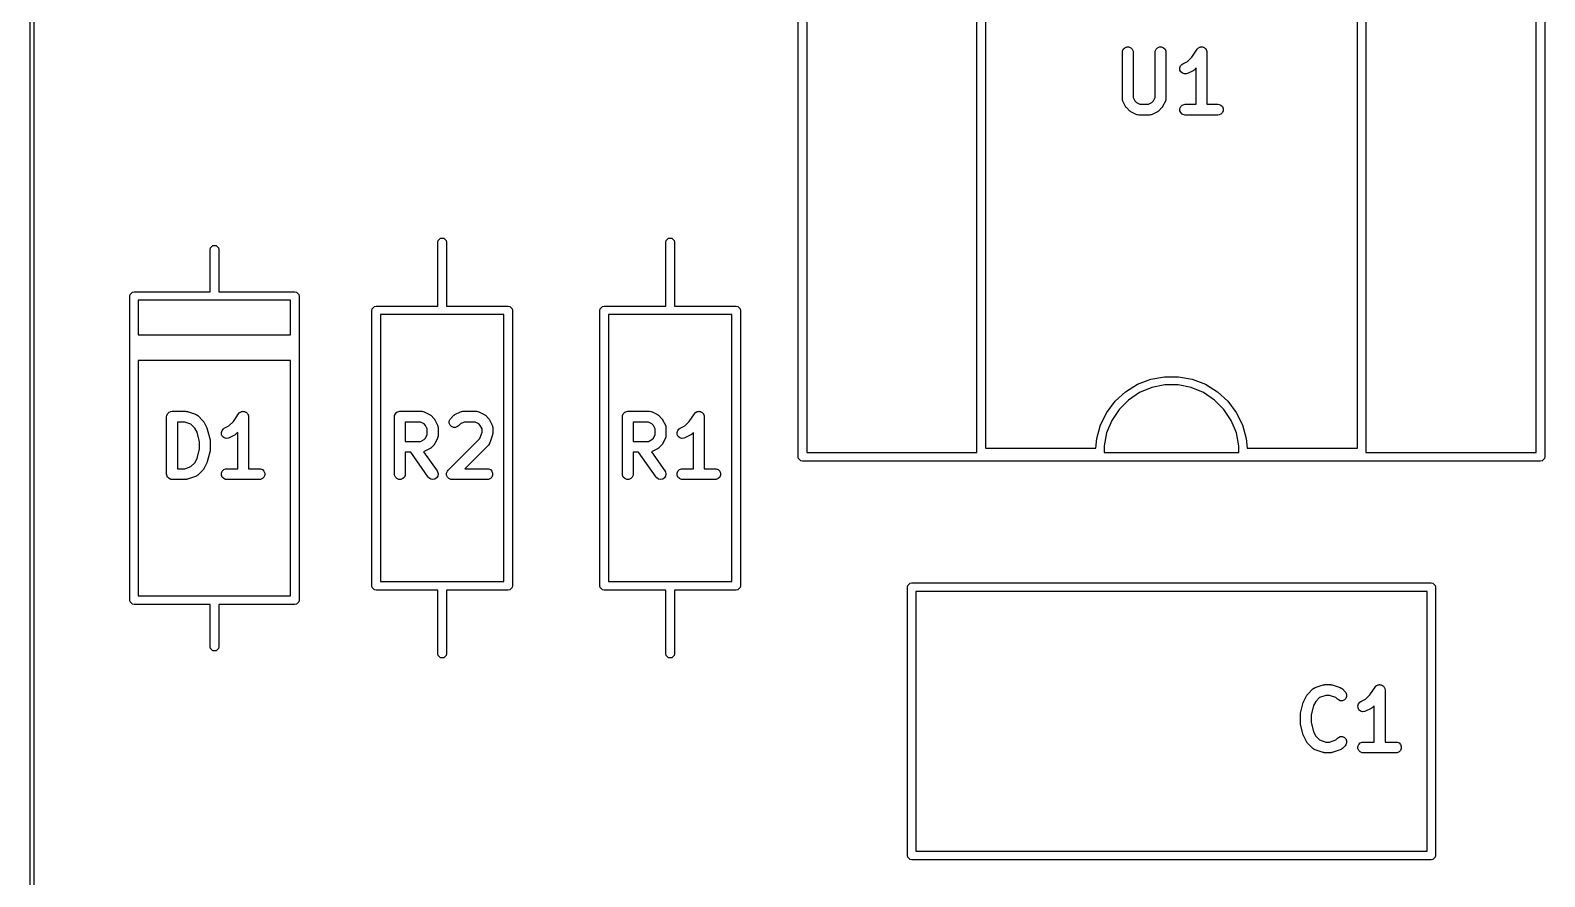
# Model space of a CAD drawing. Extents: x 95.2 to 193.7, y -111.1 to -66.6.
# Drawn here: x 95.22 to 116.32, y -89.8 to -78 of the extents above; entities that cross this region are included whole.
import ezdxf

# ---------------------------------------------------------------- set-up
doc = ezdxf.new("R2010")
doc.units = 0
doc.layers.add('BLACK', color=7, linetype='CONTINUOUS')

msp = doc.modelspace()

# ---------------------------------------------------------------- linework, layer by layer
at = {"layer": 'BLACK', "linetype": 'CONTINUOUS'}
for p, q in [((95.225, -111.125), (95.225, -66.675)), ((95.275, -66.7), (95.275, -111.1)), ((105.925, -83.94), (105.925, -73.54)), ((106.045, -73.6), (106.045, -83.88)), ((108.415, -83.88), (108.415, -73.6)), ((113.835, -73.6), (113.835, -83.88)), ((116.205, -83.88), (116.205, -73.6)), ((116.325, -73.54), (116.325, -83.94)), ((108.535, -73.66), (108.535, -83.82)), ((113.715, -83.82), (113.715, -73.66)), ((110.441917, -78.287663), (110.453116, -78.260627)), ((110.453116, -78.260627), (110.473808, -78.239935)), ((110.473808, -78.239935), (110.500844, -78.228736)), ((110.500844, -78.228736), (110.530108, -78.228736)), ((110.530108, -78.228736), (110.557144, -78.239935)), ((110.557144, -78.239935), (110.577836, -78.260627)), ((110.577836, -78.260627), (110.589035, -78.287663)), ((110.89906, -78.287663), (110.910259, -78.260627)), ((110.910259, -78.260627), (110.930951, -78.239935)), ((110.930951, -78.239935), (110.957987, -78.228736)), ((110.957987, -78.228736), (110.987251, -78.228736)), ((110.987251, -78.228736), (111.014287, -78.239935)), ((111.014287, -78.239935), (111.034979, -78.260627)), ((111.034979, -78.260627), (111.046178, -78.287663)), ((111.40957, -78.3688), (111.481643, -78.260692)), ((111.481643, -78.260692), (111.481677, -78.260649)), ((111.481677, -78.260649), (111.481687, -78.260627)), ((111.481687, -78.260627), (111.481738, -78.260575)), ((111.481738, -78.260575), (111.490959, -78.249317)), ((111.490959, -78.249317), (111.497128, -78.245185)), ((111.497128, -78.245185), (111.502379, -78.239935)), ((111.502379, -78.239935), (111.509168, -78.237122)), ((111.509168, -78.237122), (111.515274, -78.233034)), ((111.515274, -78.233034), (111.522554, -78.231577)), ((111.522554, -78.231577), (111.529415, -78.228736)), ((111.529415, -78.228736), (111.536764, -78.228736)), ((111.536764, -78.228736), (111.543969, -78.227295)), ((111.543969, -78.227295), (111.551253, -78.228736)), ((111.551253, -78.228736), (111.558679, -78.228736)), ((111.558679, -78.228736), (111.565467, -78.231547)), ((111.565467, -78.231547), (111.572676, -78.232974)), ((111.572676, -78.232974), (111.578854, -78.237093)), ((111.578854, -78.237093), (111.585715, -78.239935)), ((111.585715, -78.239935), (111.59091, -78.24513)), ((111.59091, -78.24513), (111.597025, -78.249207)), ((111.597025, -78.249207), (111.601156, -78.255376)), ((111.601156, -78.255376), (111.606407, -78.260627)), ((111.606407, -78.260627), (111.609219, -78.267416)), ((111.609219, -78.267416), (111.613308, -78.273522)), ((111.613308, -78.273522), (111.614764, -78.280802)), ((111.614764, -78.280802), (111.617606, -78.287663)), ((110.440476, -78.302295), (110.441917, -78.287663)), ((110.440476, -78.949914), (110.440476, -78.302295)), ((110.589035, -78.287663), (110.590476, -78.302295)), ((110.590476, -78.302295), (110.590476, -78.932209)), ((110.897619, -78.302295), (110.89906, -78.287663)), ((110.897619, -78.932208), (110.897619, -78.302295)), ((111.046178, -78.287663), (111.047619, -78.302295)), ((111.047619, -78.302295), (111.047619, -78.949914)), ((111.250318, -78.493724), (111.269491, -78.471616)), ((111.269491, -78.471616), (111.281934, -78.463784)), ((111.281934, -78.463784), (111.347238, -78.431131)), ((111.347238, -78.431131), (111.40957, -78.3688)), ((111.617606, -78.287663), (111.619031, -78.302141)), ((111.619031, -78.302141), (111.619047, -78.302217)), ((111.619047, -78.302217), (111.619041, -78.302242)), ((111.619041, -78.302242), (111.619047, -78.302295)), ((111.619047, -78.302295), (111.619047, -79.027295)), ((111.241064, -78.521485), (111.250318, -78.493724)), ((111.243138, -78.550675), (111.241064, -78.521485)), ((111.256225, -78.57685), (111.243138, -78.550675)), ((111.278333, -78.596023), (111.256225, -78.57685)), ((111.306094, -78.605277), (111.278333, -78.596023)), ((111.335284, -78.603203), (111.306094, -78.605277)), ((111.349016, -78.597948), (111.335284, -78.603203)), ((111.425207, -78.559853), (111.349016, -78.597948)), ((111.431506, -78.555888), (111.425207, -78.559853)), ((111.433334, -78.555131), (111.431506, -78.555888)), ((111.43539, -78.553442), (111.433334, -78.555131)), ((111.43765, -78.552021), (111.43539, -78.553442)), ((111.438949, -78.550522), (111.43765, -78.552021)), ((111.444699, -78.545804), (111.438949, -78.550522)), ((111.469047, -78.521455), (111.444699, -78.545804)), ((111.469047, -79.027295), (111.469047, -78.521455)), ((110.441917, -78.964546), (110.440476, -78.949914)), ((110.442948, -78.967035), (110.441917, -78.964546)), ((110.443139, -78.969723), (110.442948, -78.967035)), ((110.448394, -78.983455), (110.443139, -78.969723)), ((110.486489, -79.059645), (110.448394, -78.983455)), ((110.490452, -79.065941), (110.486489, -79.059645)), ((110.49121, -79.067771), (110.490452, -79.065941)), ((110.492899, -79.069829), (110.49121, -79.067771)), ((110.494321, -79.072088), (110.492899, -79.069829)), ((110.495819, -79.073387), (110.494321, -79.072088)), ((110.500537, -79.079136), (110.495819, -79.073387)), ((110.538632, -79.117232), (110.500537, -79.079136)), ((110.544383, -79.121952), (110.538632, -79.117232)), ((110.545682, -79.12345), (110.544383, -79.121952)), ((110.547937, -79.124869), (110.545682, -79.12345)), ((110.549997, -79.12656), (110.547937, -79.124869)), ((110.590476, -78.932209), (110.61521, -78.981677)), ((110.61521, -78.981677), (110.636093, -79.002561)), ((110.636093, -79.002561), (110.685562, -79.027295)), ((110.685562, -79.027295), (110.802533, -79.027295)), ((110.802533, -79.027295), (110.852, -79.002561)), ((110.852, -79.002561), (110.872883, -78.981678)), ((110.872883, -78.981678), (110.897619, -78.932208)), ((110.940152, -79.124872), (110.938096, -79.12656)), ((110.942412, -79.12345), (110.940152, -79.124872)), ((110.943712, -79.12195), (110.942412, -79.12345)), ((110.949462, -79.117232), (110.943712, -79.12195)), ((110.987557, -79.079136), (110.949462, -79.117232)), ((110.992277, -79.073384), (110.987557, -79.079136)), ((110.993772, -79.072088), (110.992277, -79.073384)), ((110.995191, -79.069833), (110.993772, -79.072088)), ((110.996884, -79.067771), (110.995191, -79.069833)), ((110.997642, -79.06594), (110.996884, -79.067771)), ((111.001605, -79.059646), (110.997642, -79.06594)), ((111.0397, -78.983456), (111.001605, -79.059646)), ((111.044955, -78.969724), (111.0397, -78.983456)), ((111.045145, -78.967037), (111.044955, -78.969724)), ((111.046178, -78.964546), (111.045145, -78.967037)), ((111.047619, -78.949914), (111.046178, -78.964546)), ((111.241916, -79.087663), (111.253115, -79.060627)), ((111.241916, -79.116927), (111.241916, -79.087663)), ((111.253115, -79.143963), (111.241916, -79.116927)), ((111.253115, -79.060627), (111.273807, -79.039935)), ((111.273807, -79.039935), (111.300843, -79.028736)), ((111.300843, -79.028736), (111.315475, -79.027295)), ((111.315475, -79.027295), (111.469047, -79.027295)), ((111.619047, -79.027295), (111.772618, -79.027295)), ((111.772618, -79.027295), (111.78725, -79.028736)), ((111.78725, -79.028736), (111.814286, -79.039935)), ((111.814286, -79.039935), (111.834978, -79.060627)), ((111.834978, -79.060627), (111.846177, -79.087663)), ((111.846177, -79.116927), (111.834978, -79.143963)), ((111.846177, -79.087663), (111.846177, -79.116927)), ((110.551827, -79.127318), (110.549997, -79.12656)), ((110.558125, -79.131282), (110.551827, -79.127318)), ((110.634316, -79.169377), (110.558125, -79.131282)), ((110.648048, -79.174632), (110.634316, -79.169377)), ((110.650735, -79.174822), (110.648048, -79.174632)), ((110.653225, -79.175854), (110.650735, -79.174822)), ((110.667857, -79.177295), (110.653225, -79.175854)), ((110.820238, -79.177295), (110.667857, -79.177295)), ((110.83487, -79.175854), (110.820238, -79.177295)), ((110.837359, -79.174822), (110.83487, -79.175854)), ((110.840047, -79.174632), (110.837359, -79.174822)), ((110.853779, -79.169377), (110.840047, -79.174632)), ((110.929969, -79.131282), (110.853779, -79.169377)), ((110.936268, -79.127317), (110.929969, -79.131282)), ((110.938096, -79.12656), (110.936268, -79.127317)), ((111.273807, -79.164655), (111.253115, -79.143963)), ((111.300843, -79.175854), (111.273807, -79.164655)), ((111.315475, -79.177295), (111.300843, -79.175854)), ((111.772618, -79.177295), (111.315475, -79.177295)), ((111.78725, -79.175854), (111.772618, -79.177295)), ((111.814286, -79.164655), (111.78725, -79.175854)), ((111.834978, -79.143963), (111.814286, -79.164655)), ((97.734567, -81.027039), (97.767039, -80.994567)), ((97.767039, -80.994567), (97.812961, -80.994567)), ((97.812961, -80.994567), (97.845433, -81.027039)), ((100.905, -80.95), (100.909567, -80.927039)), ((100.905, -81.84), (100.905, -80.95)), ((100.909567, -80.927039), (100.942039, -80.894567)), ((100.942039, -80.894567), (100.987961, -80.894567)), ((100.987961, -80.894567), (101.020433, -80.927039)), ((101.020433, -80.927039), (101.025, -80.95)), ((101.025, -80.95), (101.025, -81.84)), ((104.08, -80.95), (104.084567, -80.927039)), ((104.08, -81.84), (104.08, -80.95)), ((104.084567, -80.927039), (104.117039, -80.894567)), ((104.117039, -80.894567), (104.162961, -80.894567)), ((104.162961, -80.894567), (104.195433, -80.927039)), ((104.195433, -80.927039), (104.2, -80.95)), ((104.2, -80.95), (104.2, -81.84)), ((97.73, -81.05), (97.734567, -81.027039)), ((97.73, -81.64), (97.73, -81.05)), ((97.845433, -81.027039), (97.85, -81.05)), ((97.85, -81.05), (97.85, -81.64)), ((96.614567, -81.677039), (96.647039, -81.644567)), ((96.647039, -81.644567), (96.67, -81.64)), ((96.67, -81.64), (97.73, -81.64)), ((97.85, -81.64), (98.91, -81.64)), ((98.91, -81.64), (98.932961, -81.644567)), ((98.932961, -81.644567), (98.965433, -81.677039)), ((96.61, -81.7), (96.614567, -81.677039)), ((96.61, -85.94), (96.61, -81.7)), ((96.73, -81.76), (96.73, -82.24)), ((98.85, -81.76), (96.73, -81.76)), ((98.85, -82.24), (98.85, -81.76)), ((98.965433, -81.677039), (98.97, -81.7)), ((98.97, -81.7), (98.97, -85.94)), ((99.989567, -81.877039), (100.022039, -81.844567)), ((100.022039, -81.844567), (100.045, -81.84)), ((100.045, -81.84), (100.905, -81.84)), ((101.025, -81.84), (101.885, -81.84)), ((101.885, -81.84), (101.907961, -81.844567)), ((101.907961, -81.844567), (101.940433, -81.877039)), ((103.164567, -81.877039), (103.197039, -81.844567)), ((103.197039, -81.844567), (103.22, -81.84)), ((103.22, -81.84), (104.08, -81.84)), ((104.2, -81.84), (105.06, -81.84)), ((105.06, -81.84), (105.082961, -81.844567)), ((105.082961, -81.844567), (105.115433, -81.877039)), ((99.985, -81.9), (99.989567, -81.877039)), ((99.985, -85.74), (99.985, -81.9)), ((100.105, -81.96), (100.105, -85.68)), ((101.825, -81.96), (100.105, -81.96)), ((101.825, -85.68), (101.825, -81.96)), ((101.940433, -81.877039), (101.945, -81.9)), ((101.945, -81.9), (101.945, -85.74)), ((103.16, -81.9), (103.164567, -81.877039)), ((103.16, -85.74), (103.16, -81.9)), ((103.28, -81.96), (103.28, -85.68)), ((105, -81.96), (103.28, -81.96)), ((105, -85.68), (105, -81.96)), ((105.115433, -81.877039), (105.12, -81.9)), ((105.12, -81.9), (105.12, -85.74)), ((96.73, -82.24), (98.85, -82.24)), ((96.73, -82.6), (96.73, -85.88)), ((98.85, -82.6), (96.73, -82.6)), ((98.85, -85.88), (98.85, -82.6)), ((110.652517, -82.931127), (110.834917, -82.860465)), ((110.834917, -82.860465), (111.027196, -82.824522)), ((111.027196, -82.824522), (111.222804, -82.824522)), ((111.222804, -82.824522), (111.415083, -82.860465)), ((111.415083, -82.860465), (111.597483, -82.931127)), ((110.341651, -83.165883), (110.486207, -83.034102)), ((110.486207, -83.034102), (110.652517, -82.931127)), ((110.679743, -83.046983), (110.525785, -83.149855)), ((110.850812, -82.976124), (110.679743, -83.046983)), ((111.032418, -82.94), (110.850812, -82.976124)), ((111.217582, -82.94), (111.032418, -82.94)), ((111.399188, -82.976124), (111.217582, -82.94)), ((111.570257, -83.046983), (111.399188, -82.976124)), ((111.724215, -83.149855), (111.570257, -83.046983)), ((111.597483, -82.931127), (111.763793, -83.034102)), ((111.763793, -83.034102), (111.908349, -83.165883)), ((97.125965, -83.367663), (97.137164, -83.340627)), ((97.137164, -83.340627), (97.157856, -83.319935)), ((97.157856, -83.319935), (97.184892, -83.308736)), ((97.184892, -83.308736), (97.199524, -83.307295)), ((97.199524, -83.307295), (97.39, -83.307295)), ((97.39, -83.307295), (97.397405, -83.308024)), ((97.397405, -83.308024), (97.39938, -83.307884)), ((97.39938, -83.307884), (97.401977, -83.308474)), ((97.401977, -83.308474), (97.404632, -83.308736)), ((97.404632, -83.308736), (97.406463, -83.309494)), ((97.406463, -83.309494), (97.413717, -83.311144)), ((97.413717, -83.311144), (97.528003, -83.349239)), ((98.055523, -83.4488), (98.127596, -83.340692)), ((98.127596, -83.340692), (98.12763, -83.340649)), ((98.12763, -83.340649), (98.12764, -83.340627)), ((98.12764, -83.340627), (98.127691, -83.340575)), ((98.127691, -83.340575), (98.136912, -83.329317)), ((98.136912, -83.329317), (98.143081, -83.325185)), ((98.143081, -83.325185), (98.148332, -83.319935)), ((98.148332, -83.319935), (98.155121, -83.317122)), ((98.155121, -83.317122), (98.161227, -83.313034)), ((98.161227, -83.313034), (98.168507, -83.311577)), ((98.168507, -83.311577), (98.175368, -83.308736)), ((98.175368, -83.308736), (98.182717, -83.308736)), ((98.182717, -83.308736), (98.189922, -83.307295)), ((98.189922, -83.307295), (98.197206, -83.308736)), ((98.197206, -83.308736), (98.204632, -83.308736)), ((98.204632, -83.308736), (98.21142, -83.311547)), ((98.21142, -83.311547), (98.218629, -83.312974)), ((98.218629, -83.312974), (98.224807, -83.317093)), ((98.224807, -83.317093), (98.231668, -83.319935)), ((98.231668, -83.319935), (98.236863, -83.32513)), ((98.236863, -83.32513), (98.242978, -83.329207)), ((98.242978, -83.329207), (98.247109, -83.335376)), ((98.247109, -83.335376), (98.25236, -83.340627)), ((98.25236, -83.340627), (98.255172, -83.347416)), ((100.300965, -83.367663), (100.312164, -83.340627)), ((100.312164, -83.340627), (100.332856, -83.319935)), ((100.332856, -83.319935), (100.359892, -83.308736)), ((100.359892, -83.308736), (100.374524, -83.307295)), ((100.374524, -83.307295), (100.679286, -83.307295)), ((100.679286, -83.307295), (100.693918, -83.308736)), ((100.693918, -83.308736), (100.696407, -83.309767)), ((100.696407, -83.309767), (100.699095, -83.309958)), ((100.699095, -83.309958), (100.712827, -83.315213)), ((100.712827, -83.315213), (100.789017, -83.353308)), ((101.140983, -83.353308), (101.217173, -83.315213)), ((101.217173, -83.315213), (101.230905, -83.309958)), ((101.230905, -83.309958), (101.233592, -83.309767)), ((101.233592, -83.309767), (101.236082, -83.308736)), ((101.236082, -83.308736), (101.250714, -83.307295)), ((101.250714, -83.307295), (101.44119, -83.307295)), ((101.44119, -83.307295), (101.455822, -83.308736)), ((101.455822, -83.308736), (101.458311, -83.309767)), ((101.458311, -83.309767), (101.460999, -83.309958)), ((101.460999, -83.309958), (101.474731, -83.315213)), ((101.474731, -83.315213), (101.550922, -83.353308)), ((103.475965, -83.367663), (103.487164, -83.340627)), ((103.487164, -83.340627), (103.507856, -83.319935)), ((103.507856, -83.319935), (103.534892, -83.308736)), ((103.534892, -83.308736), (103.549524, -83.307295)), ((103.549524, -83.307295), (103.854286, -83.307295)), ((103.854286, -83.307295), (103.868918, -83.308736)), ((103.868918, -83.308736), (103.871407, -83.309767)), ((103.871407, -83.309767), (103.874095, -83.309958)), ((103.874095, -83.309958), (103.887827, -83.315213)), ((103.887827, -83.315213), (103.964017, -83.353308)), ((104.405523, -83.4488), (104.477596, -83.340692)), ((104.477596, -83.340692), (104.47763, -83.340649)), ((104.47763, -83.340649), (104.47764, -83.340627)), ((104.47764, -83.340627), (104.477691, -83.340575)), ((104.477691, -83.340575), (104.486912, -83.329317)), ((104.486912, -83.329317), (104.493081, -83.325185)), ((104.493081, -83.325185), (104.498332, -83.319935)), ((104.498332, -83.319935), (104.505121, -83.317122)), ((104.505121, -83.317122), (104.511227, -83.313034)), ((104.511227, -83.313034), (104.518507, -83.311577)), ((104.518507, -83.311577), (104.525368, -83.308736)), ((104.525368, -83.308736), (104.532717, -83.308736)), ((104.532717, -83.308736), (104.539922, -83.307295)), ((104.539922, -83.307295), (104.547206, -83.308736)), ((104.547206, -83.308736), (104.554632, -83.308736)), ((104.554632, -83.308736), (104.56142, -83.311547)), ((104.56142, -83.311547), (104.568629, -83.312974)), ((104.568629, -83.312974), (104.574807, -83.317093)), ((104.574807, -83.317093), (104.581668, -83.319935)), ((104.581668, -83.319935), (104.586863, -83.32513)), ((104.586863, -83.32513), (104.592978, -83.329207)), ((104.592978, -83.329207), (104.597109, -83.335376)), ((104.597109, -83.335376), (104.60236, -83.340627)), ((104.60236, -83.340627), (104.605172, -83.347416)), ((110.136579, -83.497084), (110.22377, -83.321982)), ((110.22377, -83.321982), (110.341651, -83.165883)), ((110.394855, -83.280785), (110.291983, -83.434743)), ((110.525785, -83.149855), (110.394855, -83.280785)), ((111.855145, -83.280785), (111.724215, -83.149855)), ((111.958017, -83.434743), (111.855145, -83.280785)), ((111.908349, -83.165883), (112.02623, -83.321982)), ((112.02623, -83.321982), (112.113421, -83.497084)), ((97.124524, -83.382295), (97.125965, -83.367663)), ((97.124524, -84.182295), (97.124524, -83.382295)), ((97.37783, -83.457295), (97.274524, -83.457295)), ((97.274524, -83.457295), (97.274524, -84.107295)), ((97.463772, -83.485942), (97.37783, -83.457295)), ((97.518836, -83.541006), (97.463772, -83.485942)), ((97.547806, -83.598945), (97.518836, -83.541006)), ((97.528003, -83.349239), (97.541428, -83.355233)), ((97.541428, -83.355233), (97.543463, -83.356998)), ((97.543463, -83.356998), (97.545954, -83.35803)), ((97.545954, -83.35803), (97.557319, -83.367357)), ((97.557319, -83.367357), (97.633509, -83.443547)), ((97.633509, -83.443547), (97.638229, -83.449297)), ((97.638229, -83.449297), (97.639726, -83.450596)), ((97.639726, -83.450596), (97.641145, -83.45285)), ((97.641145, -83.45285), (97.642837, -83.454912)), ((97.642837, -83.454912), (97.643595, -83.456744)), ((97.643595, -83.456744), (97.647558, -83.463039)), ((97.647558, -83.463039), (97.685653, -83.53923)), ((97.685653, -83.53923), (97.686062, -83.540299)), ((97.686062, -83.540299), (97.686385, -83.540735)), ((97.686385, -83.540735), (97.688583, -83.546886)), ((97.688583, -83.546886), (97.690908, -83.552962)), ((97.690908, -83.552962), (97.690946, -83.5535)), ((97.690946, -83.5535), (97.691332, -83.55458)), ((97.691332, -83.55458), (97.729428, -83.706962)), ((97.896271, -83.573724), (97.915444, -83.551616)), ((97.915444, -83.551616), (97.927887, -83.543784)), ((97.927887, -83.543784), (97.993191, -83.511131)), ((97.993191, -83.511131), (98.055523, -83.4488)), ((98.255172, -83.347416), (98.259261, -83.353522)), ((98.259261, -83.353522), (98.260717, -83.360802)), ((98.260717, -83.360802), (98.263559, -83.367663)), ((98.263559, -83.367663), (98.264984, -83.382141)), ((98.264984, -83.382141), (98.265, -83.382217)), ((98.265, -83.382217), (98.264994, -83.382242)), ((98.264994, -83.382242), (98.265, -83.382295)), ((98.265, -83.382295), (98.265, -84.107295)), ((100.299524, -83.382295), (100.300965, -83.367663)), ((100.299524, -84.182295), (100.299524, -83.382295)), ((100.661581, -83.457295), (100.449524, -83.457295)), ((100.449524, -83.457295), (100.449524, -83.726342)), ((100.711049, -83.482029), (100.661581, -83.457295)), ((100.731932, -83.502912), (100.711049, -83.482029)), ((100.756667, -83.552381), (100.731932, -83.502912)), ((100.756667, -83.631255), (100.756667, -83.552381)), ((100.789017, -83.353308), (100.795316, -83.357272)), ((100.795316, -83.357272), (100.797144, -83.35803)), ((100.797144, -83.35803), (100.7992, -83.359718)), ((100.7992, -83.359718), (100.80146, -83.36114)), ((100.80146, -83.36114), (100.802759, -83.362638)), ((100.802759, -83.362638), (100.808509, -83.367357)), ((100.808509, -83.367357), (100.846604, -83.405452)), ((100.846604, -83.405452), (100.851324, -83.411204)), ((100.851324, -83.411204), (100.85282, -83.412501)), ((100.85282, -83.412501), (100.854239, -83.414755)), ((100.854239, -83.414755), (100.855931, -83.416817)), ((100.855931, -83.416817), (100.856689, -83.418647)), ((100.856689, -83.418647), (100.860653, -83.424944)), ((100.860653, -83.424944), (100.898749, -83.501134)), ((100.898749, -83.501134), (100.904004, -83.514866)), ((100.904004, -83.514866), (100.904195, -83.517555)), ((100.904195, -83.517555), (100.905226, -83.520044)), ((100.905226, -83.520044), (100.906667, -83.534676)), ((100.906667, -83.534676), (100.906667, -83.648961)), ((101.062869, -83.443853), (101.074068, -83.416817)), ((101.062869, -83.473115), (101.062869, -83.443853)), ((101.074067, -83.500152), (101.062869, -83.473115)), ((101.09476, -83.520845), (101.074067, -83.500152)), ((101.074068, -83.416817), (101.083396, -83.405451)), ((101.083396, -83.405451), (101.121492, -83.367356)), ((101.121796, -83.532044), (101.09476, -83.520845)), ((101.121492, -83.367356), (101.12724, -83.362638)), ((101.151058, -83.532044), (101.121796, -83.532044)), ((101.12724, -83.362638), (101.12854, -83.36114)), ((101.12854, -83.36114), (101.130798, -83.359718)), ((101.130798, -83.359718), (101.132857, -83.358029)), ((101.132857, -83.358029), (101.134686, -83.357271)), ((101.134686, -83.357271), (101.140983, -83.353308)), ((101.178095, -83.520846), (101.151058, -83.532044)), ((101.18946, -83.511519), (101.178095, -83.520846)), ((101.21895, -83.482029), (101.18946, -83.511519)), ((101.268419, -83.457295), (101.21895, -83.482029)), ((101.423485, -83.457295), (101.268419, -83.457295)), ((101.472954, -83.482029), (101.423485, -83.457295)), ((101.493836, -83.502911), (101.472954, -83.482029)), ((101.518571, -83.55238), (101.493836, -83.502911)), ((101.518571, -83.598696), (101.518571, -83.55238)), ((101.550922, -83.353308), (101.557221, -83.357272)), ((101.557221, -83.357272), (101.559049, -83.35803)), ((101.559049, -83.35803), (101.561105, -83.359718)), ((101.561105, -83.359718), (101.563365, -83.36114)), ((101.563365, -83.36114), (101.564664, -83.362638)), ((101.564664, -83.362638), (101.570414, -83.367357)), ((101.570414, -83.367357), (101.608509, -83.405452)), ((101.608509, -83.405452), (101.613227, -83.411201)), ((101.613227, -83.411201), (101.614726, -83.412501)), ((101.614726, -83.412501), (101.616147, -83.41476)), ((101.616147, -83.41476), (101.617836, -83.416817)), ((101.617836, -83.416817), (101.618593, -83.418644)), ((101.618593, -83.418644), (101.622558, -83.424944)), ((101.622558, -83.424944), (101.660653, -83.501135)), ((101.660653, -83.501135), (101.665908, -83.514867)), ((101.665908, -83.514867), (101.666098, -83.517554)), ((101.666098, -83.517554), (101.66713, -83.520044)), ((101.66713, -83.520044), (101.668571, -83.534676)), ((101.668571, -83.534676), (101.668571, -83.610866)), ((103.474524, -83.382295), (103.475965, -83.367663)), ((103.474524, -84.182295), (103.474524, -83.382295)), ((103.836581, -83.457295), (103.624524, -83.457295)), ((103.624524, -83.457295), (103.624524, -83.726342)), ((103.886049, -83.482029), (103.836581, -83.457295)), ((103.906932, -83.502912), (103.886049, -83.482029)), ((103.931667, -83.552381), (103.906932, -83.502912)), ((103.931667, -83.631255), (103.931667, -83.552381)), ((103.964017, -83.353308), (103.970316, -83.357272)), ((103.970316, -83.357272), (103.972144, -83.35803)), ((103.972144, -83.35803), (103.9742, -83.359718)), ((103.9742, -83.359718), (103.97646, -83.36114)), ((103.97646, -83.36114), (103.977759, -83.362638)), ((103.977759, -83.362638), (103.983509, -83.367357)), ((103.983509, -83.367357), (104.021604, -83.405452)), ((104.021604, -83.405452), (104.026324, -83.411204)), ((104.026324, -83.411204), (104.02782, -83.412501)), ((104.02782, -83.412501), (104.029239, -83.414755)), ((104.029239, -83.414755), (104.030931, -83.416817)), ((104.030931, -83.416817), (104.031689, -83.418647)), ((104.031689, -83.418647), (104.035653, -83.424944)), ((104.035653, -83.424944), (104.073749, -83.501134)), ((104.073749, -83.501134), (104.079004, -83.514866)), ((104.079004, -83.514866), (104.079195, -83.517555)), ((104.079195, -83.517555), (104.080226, -83.520044)), ((104.080226, -83.520044), (104.081667, -83.534676)), ((104.081667, -83.534676), (104.081667, -83.648961)), ((104.246271, -83.573724), (104.265444, -83.551616)), ((104.265444, -83.551616), (104.277887, -83.543784)), ((104.277887, -83.543784), (104.343191, -83.511131)), ((104.343191, -83.511131), (104.405523, -83.4488)), ((104.605172, -83.347416), (104.609261, -83.353522)), ((104.609261, -83.353522), (104.610717, -83.360802)), ((104.610717, -83.360802), (104.613559, -83.367663)), ((104.613559, -83.367663), (104.614984, -83.382141)), ((104.614984, -83.382141), (104.615, -83.382217)), ((104.615, -83.382217), (104.614994, -83.382242)), ((104.614994, -83.382242), (104.615, -83.382295)), ((104.615, -83.382295), (104.615, -84.107295)), ((110.083049, -83.685226), (110.136579, -83.497084)), ((110.291983, -83.434743), (110.221124, -83.605812)), ((112.028876, -83.605812), (111.958017, -83.434743)), ((112.113421, -83.497084), (112.166951, -83.685226)), ((97.581667, -83.734387), (97.547806, -83.598945)), ((97.581667, -83.830202), (97.581667, -83.734387)), ((97.729428, -83.706962), (97.729803, -83.709498)), ((97.729803, -83.709498), (97.730226, -83.71052)), ((97.730226, -83.71052), (97.730768, -83.716032)), ((97.730768, -83.716032), (97.731578, -83.721506)), ((97.731578, -83.721506), (97.731415, -83.722598)), ((97.731415, -83.722598), (97.731667, -83.725152)), ((97.731667, -83.725152), (97.731667, -83.839438)), ((97.887017, -83.601485), (97.896271, -83.573724)), ((97.889091, -83.630675), (97.887017, -83.601485)), ((97.902178, -83.65685), (97.889091, -83.630675)), ((97.924286, -83.676023), (97.902178, -83.65685)), ((97.952047, -83.685277), (97.924286, -83.676023)), ((97.981237, -83.683203), (97.952047, -83.685277)), ((97.994969, -83.677948), (97.981237, -83.683203)), ((98.07116, -83.639853), (97.994969, -83.677948)), ((98.077459, -83.635888), (98.07116, -83.639853)), ((98.079287, -83.635131), (98.077459, -83.635888)), ((98.081343, -83.633442), (98.079287, -83.635131)), ((98.083603, -83.632021), (98.081343, -83.633442)), ((98.084902, -83.630522), (98.083603, -83.632021)), ((98.090652, -83.625804), (98.084902, -83.630522)), ((98.115, -83.601455), (98.090652, -83.625804)), ((98.115, -84.107295), (98.115, -83.601455)), ((100.449524, -83.726342), (100.661581, -83.726342)), ((100.661581, -83.726342), (100.711049, -83.701608)), ((100.711049, -83.701608), (100.731932, -83.680724)), ((100.731932, -83.680724), (100.756667, -83.631255)), ((100.855931, -83.76682), (100.854239, -83.768881)), ((100.856689, -83.764989), (100.855931, -83.76682)), ((100.860653, -83.758693), (100.856689, -83.764989)), ((100.898749, -83.682503), (100.860653, -83.758693)), ((100.904004, -83.668771), (100.898749, -83.682503)), ((100.904195, -83.666081), (100.904004, -83.668771)), ((100.905226, -83.663593), (100.904195, -83.666081)), ((100.906667, -83.648961), (100.905226, -83.663593)), ((101.0453, -84.129262), (101.489923, -83.684638)), ((101.489923, -83.684638), (101.518571, -83.598696)), ((101.617837, -83.76682), (101.608509, -83.778185)), ((101.618869, -83.764327), (101.617837, -83.76682)), ((101.620633, -83.762294), (101.618869, -83.764327)), ((101.626627, -83.748869), (101.620633, -83.762294)), ((101.664722, -83.634583), (101.626627, -83.748869)), ((101.666371, -83.627329), (101.664722, -83.634583)), ((101.66713, -83.625498), (101.666371, -83.627329)), ((101.667391, -83.622843), (101.66713, -83.625498)), ((101.667982, -83.620246), (101.667391, -83.622843)), ((101.668571, -83.610866), (101.667841, -83.618271)), ((101.667841, -83.618271), (101.667982, -83.620246)), ((103.624524, -83.726342), (103.836581, -83.726342)), ((103.836581, -83.726342), (103.886049, -83.701608)), ((103.886049, -83.701608), (103.906932, -83.680724)), ((103.906932, -83.680724), (103.931667, -83.631255)), ((104.030931, -83.76682), (104.029239, -83.768881)), ((104.031689, -83.764989), (104.030931, -83.76682)), ((104.035653, -83.758693), (104.031689, -83.764989)), ((104.073749, -83.682503), (104.035653, -83.758693)), ((104.079004, -83.668771), (104.073749, -83.682503)), ((104.079195, -83.666081), (104.079004, -83.668771)), ((104.080226, -83.663593), (104.079195, -83.666081)), ((104.081667, -83.648961), (104.080226, -83.663593)), ((104.237017, -83.601485), (104.246271, -83.573724)), ((104.239091, -83.630675), (104.237017, -83.601485)), ((104.252178, -83.65685), (104.239091, -83.630675)), ((104.274286, -83.676023), (104.252178, -83.65685)), ((104.302047, -83.685277), (104.274286, -83.676023)), ((104.331237, -83.683203), (104.302047, -83.685277)), ((104.344969, -83.677948), (104.331237, -83.683203)), ((104.42116, -83.639853), (104.344969, -83.677948)), ((104.427459, -83.635888), (104.42116, -83.639853)), ((104.429287, -83.635131), (104.427459, -83.635888)), ((104.431343, -83.633442), (104.429287, -83.635131)), ((104.433603, -83.632021), (104.431343, -83.633442)), ((104.434902, -83.630522), (104.433603, -83.632021)), ((104.440652, -83.625804), (104.434902, -83.630522)), ((104.465, -83.601455), (104.440652, -83.625804)), ((104.465, -84.107295), (104.465, -83.601455)), ((110.07056, -83.82), (110.083049, -83.685226)), ((110.221124, -83.605812), (110.185, -83.787418)), ((112.065, -83.787418), (112.028876, -83.605812)), ((112.166951, -83.685226), (112.17944, -83.82)), ((97.518836, -84.023582), (97.547806, -83.965643)), ((97.547806, -83.965643), (97.581667, -83.830202)), ((97.729428, -83.857628), (97.691332, -84.01001)), ((97.729803, -83.855091), (97.729428, -83.857628)), ((97.730226, -83.85407), (97.729803, -83.855091)), ((97.730768, -83.848557), (97.730226, -83.85407)), ((97.731578, -83.843084), (97.730768, -83.848557)), ((97.731667, -83.839438), (97.731415, -83.841991)), ((97.731415, -83.841991), (97.731578, -83.843084)), ((100.525951, -83.876342), (100.449524, -83.876342)), ((100.449524, -83.876342), (100.449524, -84.182295)), ((100.770224, -84.225304), (100.525951, -83.876342)), ((100.712827, -83.868424), (100.705475, -83.871237)), ((100.705475, -83.871237), (100.893109, -84.139285)), ((100.789017, -83.830329), (100.712827, -83.868424)), ((100.795316, -83.826364), (100.789017, -83.830329)), ((100.797144, -83.825607), (100.795316, -83.826364)), ((100.7992, -83.823918), (100.797144, -83.825607)), ((100.80146, -83.822497), (100.7992, -83.823918)), ((100.802759, -83.820998), (100.80146, -83.822497)), ((100.808509, -83.81628), (100.802759, -83.820998)), ((100.846604, -83.778185), (100.808509, -83.81628)), ((100.851324, -83.772432), (100.846604, -83.778185)), ((100.85282, -83.771136), (100.851324, -83.772432)), ((100.854239, -83.768881), (100.85282, -83.771136)), ((101.608509, -83.778185), (101.279399, -84.107295)), ((103.700951, -83.876342), (103.624524, -83.876342)), ((103.624524, -83.876342), (103.624524, -84.182295)), ((103.945224, -84.225304), (103.700951, -83.876342)), ((103.887827, -83.868424), (103.880475, -83.871237)), ((103.880475, -83.871237), (104.068109, -84.139285)), ((103.964017, -83.830329), (103.887827, -83.868424)), ((103.970316, -83.826364), (103.964017, -83.830329)), ((103.972144, -83.825607), (103.970316, -83.826364)), ((103.9742, -83.823918), (103.972144, -83.825607)), ((103.97646, -83.822497), (103.9742, -83.823918)), ((103.977759, -83.820998), (103.97646, -83.822497)), ((103.983509, -83.81628), (103.977759, -83.820998)), ((104.021604, -83.778185), (103.983509, -83.81628)), ((104.026324, -83.772432), (104.021604, -83.778185)), ((104.02782, -83.771136), (104.026324, -83.772432)), ((104.029239, -83.768881), (104.02782, -83.771136)), ((105.929567, -83.962961), (105.925, -83.94)), ((105.962039, -83.995433), (105.929567, -83.962961)), ((106.045, -83.88), (108.415, -83.88)), ((108.535, -83.82), (110.07056, -83.82)), ((110.185, -83.787418), (110.185, -83.88)), ((110.185, -83.88), (112.065, -83.88)), ((112.065, -83.88), (112.065, -83.787418)), ((112.17944, -83.82), (113.715, -83.82)), ((113.835, -83.88), (116.205, -83.88)), ((116.320433, -83.962961), (116.287961, -83.995433)), ((116.325, -83.94), (116.320433, -83.962961)), ((97.125965, -84.196927), (97.124524, -84.182295)), ((97.274524, -84.107295), (97.37783, -84.107295)), ((97.37783, -84.107295), (97.463771, -84.078648)), ((97.463771, -84.078648), (97.518836, -84.023582)), ((97.63351, -84.121041), (97.557319, -84.197233)), ((97.638227, -84.115292), (97.63351, -84.121041)), ((97.639726, -84.113993), (97.638227, -84.115292)), ((97.641147, -84.111734), (97.639726, -84.113993)), ((97.642837, -84.109676), (97.641147, -84.111734)), ((97.643594, -84.107846), (97.642837, -84.109676)), ((97.647558, -84.10155), (97.643594, -84.107846)), ((97.685653, -84.02536), (97.647558, -84.10155)), ((97.686062, -84.02429), (97.685653, -84.02536)), ((97.686385, -84.023855), (97.686062, -84.02429)), ((97.688583, -84.017703), (97.686385, -84.023855)), ((97.690908, -84.011628), (97.688583, -84.017703)), ((97.690946, -84.011089), (97.690908, -84.011628)), ((97.691332, -84.01001), (97.690946, -84.011089)), ((97.887869, -84.167663), (97.899068, -84.140627)), ((97.887869, -84.196927), (97.887869, -84.167663)), ((97.899068, -84.140627), (97.91976, -84.119935)), ((97.91976, -84.119935), (97.946796, -84.108736)), ((97.946796, -84.108736), (97.961428, -84.107295)), ((97.961428, -84.107295), (98.115, -84.107295)), ((98.265, -84.107295), (98.418571, -84.107295)), ((98.418571, -84.107295), (98.433203, -84.108736)), ((98.433203, -84.108736), (98.460239, -84.119935)), ((98.460239, -84.119935), (98.480931, -84.140627)), ((98.480931, -84.140627), (98.49213, -84.167663)), ((98.49213, -84.167663), (98.49213, -84.196927)), ((100.300965, -84.196927), (100.299524, -84.182295)), ((100.449524, -84.182295), (100.448083, -84.196927)), ((100.893109, -84.139285), (100.90032, -84.152098)), ((100.90032, -84.152098), (100.906649, -84.180669)), ((100.906649, -84.180669), (100.901564, -84.209487)), ((101.024774, -84.167663), (101.035973, -84.140627)), ((101.024774, -84.196927), (101.024774, -84.167663)), ((101.035973, -84.140627), (101.0453, -84.129262)), ((101.279399, -84.107295), (101.593571, -84.107295)), ((101.593571, -84.107295), (101.608203, -84.108736)), ((101.608203, -84.108736), (101.635239, -84.119935)), ((101.635239, -84.119935), (101.655931, -84.140627)), ((101.655931, -84.140627), (101.66713, -84.167663)), ((101.66713, -84.167663), (101.66713, -84.196927)), ((103.475965, -84.196927), (103.474524, -84.182295)), ((103.624524, -84.182295), (103.623083, -84.196927)), ((104.068109, -84.139285), (104.07532, -84.152098)), ((104.07532, -84.152098), (104.081649, -84.180669)), ((104.081649, -84.180669), (104.076564, -84.209487)), ((104.237869, -84.167663), (104.249068, -84.140627)), ((104.237869, -84.196927), (104.237869, -84.167663)), ((104.249068, -84.140627), (104.26976, -84.119935)), ((104.26976, -84.119935), (104.296796, -84.108736)), ((104.296796, -84.108736), (104.311428, -84.107295)), ((104.311428, -84.107295), (104.465, -84.107295)), ((104.615, -84.107295), (104.768571, -84.107295)), ((104.768571, -84.107295), (104.783203, -84.108736)), ((104.783203, -84.108736), (104.810239, -84.119935)), ((104.810239, -84.119935), (104.830931, -84.140627)), ((104.830931, -84.140627), (104.84213, -84.167663)), ((104.84213, -84.167663), (104.84213, -84.196927)), ((105.985, -84), (105.962039, -83.995433)), ((116.265, -84), (105.985, -84)), ((116.287961, -83.995433), (116.265, -84)), ((97.137164, -84.223963), (97.125965, -84.196927)), ((97.157856, -84.244655), (97.137164, -84.223963)), ((97.184892, -84.255854), (97.157856, -84.244655)), ((97.199524, -84.257295), (97.184892, -84.255854)), ((97.39, -84.257295), (97.199524, -84.257295)), ((97.397405, -84.256565), (97.39, -84.257295)), ((97.39938, -84.256706), (97.397405, -84.256565)), ((97.401977, -84.256115), (97.39938, -84.256706)), ((97.404632, -84.255854), (97.401977, -84.256115)), ((97.406463, -84.255095), (97.404632, -84.255854)), ((97.413717, -84.253446), (97.406463, -84.255095)), ((97.528003, -84.215351), (97.413717, -84.253446)), ((97.541428, -84.209357), (97.528003, -84.215351)), ((97.543463, -84.207591), (97.541428, -84.209357)), ((97.545954, -84.20656), (97.543463, -84.207591)), ((97.557319, -84.197233), (97.545954, -84.20656)), ((97.899068, -84.223963), (97.887869, -84.196927)), ((97.91976, -84.244655), (97.899068, -84.223963)), ((97.946796, -84.255854), (97.91976, -84.244655)), ((97.961428, -84.257295), (97.946796, -84.255854)), ((98.418571, -84.257295), (97.961428, -84.257295)), ((98.433203, -84.255854), (98.418571, -84.257295)), ((98.460239, -84.244655), (98.433203, -84.255854)), ((98.480931, -84.223963), (98.460239, -84.244655)), ((98.49213, -84.196927), (98.480931, -84.223963)), ((100.312164, -84.223963), (100.300965, -84.196927)), ((100.332856, -84.244655), (100.312164, -84.223963)), ((100.359892, -84.255854), (100.332856, -84.244655)), ((100.389156, -84.255854), (100.359892, -84.255854)), ((100.416192, -84.244655), (100.389156, -84.255854)), ((100.436884, -84.223963), (100.416192, -84.244655)), ((100.448083, -84.196927), (100.436884, -84.223963)), ((100.779796, -84.236465), (100.770224, -84.225304)), ((100.804475, -84.252192), (100.779796, -84.236465)), ((100.833292, -84.257277), (100.804475, -84.252192)), ((100.861863, -84.250948), (100.833292, -84.257277)), ((100.885837, -84.234166), (100.861863, -84.250948)), ((100.901564, -84.209487), (100.885837, -84.234166)), ((101.035973, -84.223963), (101.024774, -84.196927)), ((101.056665, -84.244655), (101.035973, -84.223963)), ((101.083701, -84.255854), (101.056665, -84.244655)), ((101.098333, -84.257295), (101.083701, -84.255854)), ((101.593571, -84.257295), (101.098333, -84.257295)), ((101.608203, -84.255854), (101.593571, -84.257295)), ((101.635239, -84.244655), (101.608203, -84.255854)), ((101.655931, -84.223963), (101.635239, -84.244655)), ((101.66713, -84.196927), (101.655931, -84.223963)), ((103.487164, -84.223963), (103.475965, -84.196927)), ((103.507856, -84.244655), (103.487164, -84.223963)), ((103.534892, -84.255854), (103.507856, -84.244655)), ((103.564156, -84.255854), (103.534892, -84.255854)), ((103.591192, -84.244655), (103.564156, -84.255854)), ((103.611884, -84.223963), (103.591192, -84.244655)), ((103.623083, -84.196927), (103.611884, -84.223963)), ((103.954796, -84.236465), (103.945224, -84.225304)), ((103.979475, -84.252192), (103.954796, -84.236465)), ((104.008292, -84.257277), (103.979475, -84.252192)), ((104.036863, -84.250948), (104.008292, -84.257277)), ((104.060837, -84.234166), (104.036863, -84.250948)), ((104.076564, -84.209487), (104.060837, -84.234166)), ((104.249068, -84.223963), (104.237869, -84.196927)), ((104.26976, -84.244655), (104.249068, -84.223963)), ((104.296796, -84.255854), (104.26976, -84.244655)), ((104.311428, -84.257295), (104.296796, -84.255854)), ((104.768571, -84.257295), (104.311428, -84.257295)), ((104.783203, -84.255854), (104.768571, -84.257295)), ((104.810239, -84.244655), (104.783203, -84.255854)), ((104.830931, -84.223963), (104.810239, -84.244655)), ((104.84213, -84.196927), (104.830931, -84.223963)), ((99.989567, -85.762961), (99.985, -85.74)), ((100.022039, -85.795433), (99.989567, -85.762961)), ((100.045, -85.8), (100.022039, -85.795433)), ((100.905, -85.8), (100.045, -85.8)), ((100.105, -85.68), (101.825, -85.68)), ((100.905, -86.69), (100.905, -85.8)), ((101.885, -85.8), (101.025, -85.8)), ((101.025, -85.8), (101.025, -86.69)), ((101.907961, -85.795433), (101.885, -85.8)), ((101.940433, -85.762961), (101.907961, -85.795433)), ((101.945, -85.74), (101.940433, -85.762961)), ((103.164567, -85.762961), (103.16, -85.74)), ((103.197039, -85.795433), (103.164567, -85.762961)), ((103.22, -85.8), (103.197039, -85.795433)), ((104.08, -85.8), (103.22, -85.8)), ((103.28, -85.68), (105, -85.68)), ((104.08, -86.69), (104.08, -85.8)), ((105.06, -85.8), (104.2, -85.8)), ((104.2, -85.8), (104.2, -86.69)), ((105.082961, -85.795433), (105.06, -85.8)), ((105.115433, -85.762961), (105.082961, -85.795433)), ((105.12, -85.74), (105.115433, -85.762961)), ((107.445, -85.76), (107.449567, -85.737039)), ((107.445, -89.5), (107.445, -85.76)), ((107.449567, -85.737039), (107.482039, -85.704567)), ((107.482039, -85.704567), (107.505, -85.7)), ((107.505, -85.7), (114.745, -85.7)), ((107.565, -85.82), (107.565, -89.44)), ((114.685, -85.82), (107.565, -85.82)), ((114.685, -89.44), (114.685, -85.82)), ((114.745, -85.7), (114.767961, -85.704567)), ((114.767961, -85.704567), (114.800433, -85.737039)), ((114.800433, -85.737039), (114.805, -85.76)), ((114.805, -85.76), (114.805, -89.5)), ((96.614567, -85.962961), (96.61, -85.94)), ((96.647039, -85.995433), (96.614567, -85.962961)), ((96.67, -86), (96.647039, -85.995433)), ((97.73, -86), (96.67, -86)), ((96.73, -85.88), (98.85, -85.88)), ((97.73, -86.59), (97.73, -86)), ((98.91, -86), (97.85, -86)), ((97.85, -86), (97.85, -86.59)), ((98.932961, -85.995433), (98.91, -86)), ((98.965433, -85.962961), (98.932961, -85.995433)), ((98.97, -85.94), (98.965433, -85.962961)), ((97.734567, -86.612961), (97.73, -86.59)), ((97.767039, -86.645433), (97.734567, -86.612961)), ((97.812961, -86.645433), (97.767039, -86.645433)), ((97.845433, -86.612961), (97.812961, -86.645433)), ((97.85, -86.59), (97.845433, -86.612961)), ((100.909567, -86.712961), (100.905, -86.69)), ((100.942039, -86.745433), (100.909567, -86.712961)), ((101.020433, -86.712961), (100.987961, -86.745433)), ((101.025, -86.69), (101.020433, -86.712961)), ((104.084567, -86.712961), (104.08, -86.69)), ((104.117039, -86.745433), (104.084567, -86.712961)), ((104.195433, -86.712961), (104.162961, -86.745433)), ((104.2, -86.69), (104.195433, -86.712961)), ((100.987961, -86.745433), (100.942039, -86.745433)), ((104.162961, -86.745433), (104.117039, -86.745433)), ((113.125092, -87.159239), (113.239378, -87.121144)), ((113.239378, -87.121144), (113.246631, -87.119494)), ((113.246631, -87.119494), (113.248463, -87.118736)), ((113.248463, -87.118736), (113.251117, -87.118474)), ((113.251117, -87.118474), (113.253715, -87.117884)), ((113.253715, -87.117884), (113.255689, -87.118024)), ((113.255689, -87.118024), (113.263095, -87.117295)), ((113.263095, -87.117295), (113.339286, -87.117295)), ((113.339286, -87.117295), (113.346691, -87.118024)), ((113.346691, -87.118024), (113.348666, -87.117884)), ((113.348666, -87.117884), (113.351263, -87.118474)), ((113.351263, -87.118474), (113.353918, -87.118736)), ((113.353918, -87.118736), (113.355749, -87.119494)), ((113.355749, -87.119494), (113.363003, -87.121144)), ((113.363003, -87.121144), (113.477288, -87.159239)), ((113.962691, -87.150575), (113.971912, -87.139317)), ((113.971912, -87.139317), (113.978081, -87.135185)), ((113.978081, -87.135185), (113.983332, -87.129935)), ((113.983332, -87.129935), (113.990121, -87.127122)), ((113.990121, -87.127122), (113.996227, -87.123034)), ((113.996227, -87.123034), (114.003507, -87.121577)), ((114.003507, -87.121577), (114.010368, -87.118736)), ((114.010368, -87.118736), (114.017717, -87.118736)), ((114.017717, -87.118736), (114.024922, -87.117295)), ((114.024922, -87.117295), (114.032206, -87.118736)), ((114.032206, -87.118736), (114.039632, -87.118736)), ((114.039632, -87.118736), (114.04642, -87.121547)), ((114.04642, -87.121547), (114.053629, -87.122974)), ((114.053629, -87.122974), (114.059807, -87.127093)), ((114.059807, -87.127093), (114.066668, -87.129935)), ((114.066668, -87.129935), (114.071863, -87.13513)), ((114.071863, -87.13513), (114.077978, -87.139207)), ((114.077978, -87.139207), (114.082109, -87.145376)), ((112.964511, -87.356886), (112.96671, -87.350735)), ((112.96671, -87.350735), (112.967032, -87.350299)), ((112.967032, -87.350299), (112.967442, -87.34923)), ((112.967442, -87.34923), (113.005537, -87.273039)), ((113.005537, -87.273039), (113.009501, -87.266739)), ((113.009501, -87.266739), (113.010259, -87.264912)), ((113.010259, -87.264912), (113.011947, -87.262855)), ((113.011947, -87.262855), (113.013369, -87.260596)), ((113.013369, -87.260596), (113.014867, -87.259296)), ((113.014867, -87.259296), (113.019586, -87.253547)), ((113.019586, -87.253547), (113.095776, -87.177357)), ((113.095776, -87.177357), (113.107141, -87.168029)), ((113.134258, -87.351006), (113.105288, -87.408946)), ((113.107141, -87.168029), (113.109633, -87.166996)), ((113.109633, -87.166996), (113.111667, -87.165233)), ((113.111667, -87.165233), (113.125092, -87.159239)), ((113.189322, -87.295942), (113.134258, -87.351006)), ((113.275265, -87.267295), (113.189322, -87.295942)), ((113.327116, -87.267295), (113.275265, -87.267295)), ((113.413057, -87.295942), (113.327116, -87.267295)), ((113.438635, -87.321519), (113.413057, -87.295942)), ((113.45, -87.330846), (113.438635, -87.321519)), ((113.477036, -87.342044), (113.45, -87.330846)), ((113.506299, -87.342044), (113.477036, -87.342044)), ((113.477288, -87.159239), (113.490714, -87.165233)), ((113.490714, -87.165233), (113.492749, -87.166998)), ((113.492749, -87.166998), (113.495238, -87.168029)), ((113.495238, -87.168029), (113.506603, -87.177356)), ((113.533335, -87.330845), (113.506299, -87.342044)), ((113.506603, -87.177356), (113.544699, -87.215451)), ((113.554028, -87.310152), (113.533335, -87.330845)), ((113.544699, -87.215451), (113.554027, -87.226816)), ((113.554027, -87.226816), (113.565226, -87.253852)), ((113.565226, -87.283115), (113.554028, -87.310152)), ((113.565226, -87.253852), (113.565226, -87.283115)), ((113.750444, -87.361616), (113.762887, -87.353784)), ((113.762887, -87.353784), (113.828191, -87.321131)), ((113.828191, -87.321131), (113.890523, -87.2588)), ((113.890523, -87.2588), (113.962596, -87.150692)), ((113.962596, -87.150692), (113.96263, -87.150649)), ((113.96263, -87.150649), (113.96264, -87.150627)), ((113.96264, -87.150627), (113.962691, -87.150575)), ((114.082109, -87.145376), (114.08736, -87.150627)), ((114.08736, -87.150627), (114.090172, -87.157416)), ((114.090172, -87.157416), (114.094261, -87.163522)), ((114.094261, -87.163522), (114.095717, -87.170802)), ((114.095717, -87.170802), (114.098559, -87.177663)), ((114.098559, -87.177663), (114.099984, -87.192141)), ((114.099984, -87.192141), (114.1, -87.192217)), ((114.1, -87.192217), (114.099994, -87.192242)), ((114.099994, -87.192242), (114.1, -87.192295)), ((114.1, -87.192295), (114.1, -87.917295)), ((112.921428, -87.535152), (112.921679, -87.532598)), ((112.921428, -87.649438), (112.921428, -87.535152)), ((112.921517, -87.531506), (112.922326, -87.526031)), ((112.921679, -87.532598), (112.921517, -87.531506)), ((112.922326, -87.526031), (112.922869, -87.52052)), ((112.922869, -87.52052), (112.923291, -87.519499)), ((112.923291, -87.519499), (112.923667, -87.516961)), ((112.923667, -87.516961), (112.961763, -87.36458)), ((112.961763, -87.36458), (112.962148, -87.3635)), ((112.962148, -87.3635), (112.962187, -87.362962)), ((112.962187, -87.362962), (112.964511, -87.356886)), ((113.105288, -87.408946), (113.071428, -87.544387)), ((113.071428, -87.544387), (113.071428, -87.640202)), ((113.722017, -87.411485), (113.731271, -87.383724)), ((113.724091, -87.440675), (113.722017, -87.411485)), ((113.737178, -87.46685), (113.724091, -87.440675)), ((113.731271, -87.383724), (113.750444, -87.361616)), ((113.759286, -87.486023), (113.737178, -87.46685)), ((113.787047, -87.495277), (113.759286, -87.486023)), ((113.816237, -87.493203), (113.787047, -87.495277)), ((113.829969, -87.487948), (113.816237, -87.493203)), ((113.90616, -87.449853), (113.829969, -87.487948)), ((113.912459, -87.445888), (113.90616, -87.449853)), ((113.914287, -87.445131), (113.912459, -87.445888)), ((113.916343, -87.443442), (113.914287, -87.445131)), ((113.918603, -87.442021), (113.916343, -87.443442)), ((113.919902, -87.440522), (113.918603, -87.442021)), ((113.925652, -87.435804), (113.919902, -87.440522)), ((113.95, -87.411455), (113.925652, -87.435804)), ((113.95, -87.917295), (113.95, -87.411455)), ((112.921679, -87.651991), (112.921428, -87.649438)), ((112.921517, -87.653084), (112.921679, -87.651991)), ((112.922326, -87.658558), (112.921517, -87.653084)), ((112.922869, -87.66407), (112.922326, -87.658558)), ((112.923291, -87.66509), (112.922869, -87.66407)), ((112.923667, -87.667629), (112.923291, -87.66509)), ((112.961763, -87.82001), (112.923667, -87.667629)), ((113.071428, -87.640202), (113.105288, -87.775642)), ((113.105288, -87.775642), (113.134258, -87.833582)), ((112.962148, -87.821089), (112.961763, -87.82001)), ((112.962187, -87.821628), (112.962148, -87.821089)), ((112.964511, -87.827703), (112.962187, -87.821628)), ((112.96671, -87.833855), (112.964511, -87.827703)), ((112.967032, -87.83429), (112.96671, -87.833855)), ((112.967442, -87.83536), (112.967032, -87.83429)), ((113.005537, -87.91155), (112.967442, -87.83536)), ((113.0095, -87.917846), (113.005537, -87.91155)), ((113.010258, -87.919676), (113.0095, -87.917846)), ((113.011947, -87.921734), (113.010258, -87.919676)), ((113.013369, -87.923993), (113.011947, -87.921734)), ((113.014867, -87.925292), (113.013369, -87.923993)), ((113.019586, -87.931042), (113.014867, -87.925292)), ((113.095776, -88.007233), (113.019586, -87.931042)), ((113.134258, -87.833582), (113.189323, -87.888648)), ((113.189323, -87.888648), (113.275265, -87.917295)), ((113.275265, -87.917295), (113.327116, -87.917295)), ((113.327116, -87.917295), (113.413057, -87.888648)), ((113.413057, -87.888648), (113.438634, -87.863071)), ((113.438634, -87.863071), (113.449999, -87.853743)), ((113.449999, -87.853743), (113.477036, -87.842545)), ((113.477036, -87.842545), (113.506299, -87.842545)), ((113.506299, -87.842545), (113.533335, -87.853743)), ((113.5447, -87.969137), (113.506604, -88.007233)), ((113.533335, -87.853743), (113.554028, -87.874436)), ((113.554028, -87.957772), (113.5447, -87.969137)), ((113.554028, -87.874436), (113.565226, -87.901472)), ((113.565226, -87.930735), (113.554028, -87.957772)), ((113.565226, -87.901472), (113.565226, -87.930735)), ((113.722869, -87.977663), (113.734068, -87.950627)), ((113.722869, -88.006927), (113.722869, -87.977663)), ((113.734068, -87.950627), (113.75476, -87.929935)), ((113.75476, -87.929935), (113.781796, -87.918736)), ((113.781796, -87.918736), (113.796428, -87.917295)), ((113.796428, -87.917295), (113.95, -87.917295)), ((114.1, -87.917295), (114.253571, -87.917295)), ((114.253571, -87.917295), (114.268203, -87.918736)), ((114.268203, -87.918736), (114.295239, -87.929935)), ((114.295239, -87.929935), (114.315931, -87.950627)), ((114.315931, -87.950627), (114.32713, -87.977663)), ((114.32713, -87.977663), (114.32713, -88.006927)), ((113.107141, -88.01656), (113.095776, -88.007233)), ((113.109631, -88.017591), (113.107141, -88.01656)), ((113.111667, -88.019357), (113.109631, -88.017591)), ((113.125092, -88.025351), (113.111667, -88.019357)), ((113.239378, -88.063446), (113.125092, -88.025351)), ((113.246631, -88.065095), (113.239378, -88.063446)), ((113.248463, -88.065854), (113.246631, -88.065095)), ((113.251117, -88.066115), (113.248463, -88.065854)), ((113.253715, -88.066706), (113.251117, -88.066115)), ((113.255689, -88.066565), (113.253715, -88.066706)), ((113.263095, -88.067295), (113.255689, -88.066565)), ((113.339286, -88.067295), (113.263095, -88.067295)), ((113.346691, -88.066565), (113.339286, -88.067295)), ((113.348666, -88.066706), (113.346691, -88.066565)), ((113.351263, -88.066115), (113.348666, -88.066706)), ((113.353918, -88.065854), (113.351263, -88.066115)), ((113.355749, -88.065095), (113.353918, -88.065854)), ((113.363003, -88.063446), (113.355749, -88.065095)), ((113.477288, -88.025351), (113.363003, -88.063446)), ((113.490714, -88.019357), (113.477288, -88.025351)), ((113.49275, -88.01759), (113.490714, -88.019357)), ((113.495239, -88.01656), (113.49275, -88.01759)), ((113.506604, -88.007233), (113.495239, -88.01656)), ((113.734068, -88.033963), (113.722869, -88.006927)), ((113.75476, -88.054655), (113.734068, -88.033963)), ((113.781796, -88.065854), (113.75476, -88.054655)), ((113.796428, -88.067295), (113.781796, -88.065854)), ((114.253571, -88.067295), (113.796428, -88.067295)), ((114.268203, -88.065854), (114.253571, -88.067295)), ((114.295239, -88.054655), (114.268203, -88.065854)), ((114.315931, -88.033963), (114.295239, -88.054655)), ((114.32713, -88.006927), (114.315931, -88.033963)), ((107.565, -89.44), (114.685, -89.44)), ((107.449567, -89.522961), (107.445, -89.5)), ((107.482039, -89.555433), (107.449567, -89.522961)), ((107.505, -89.56), (107.482039, -89.555433)), ((114.745, -89.56), (107.505, -89.56)), ((114.767961, -89.555433), (114.745, -89.56)), ((114.800433, -89.522961), (114.767961, -89.555433)), ((114.805, -89.5), (114.800433, -89.522961))]:
    msp.add_line(p, q, dxfattribs=at)

doc.saveas('drawing.dxf')
